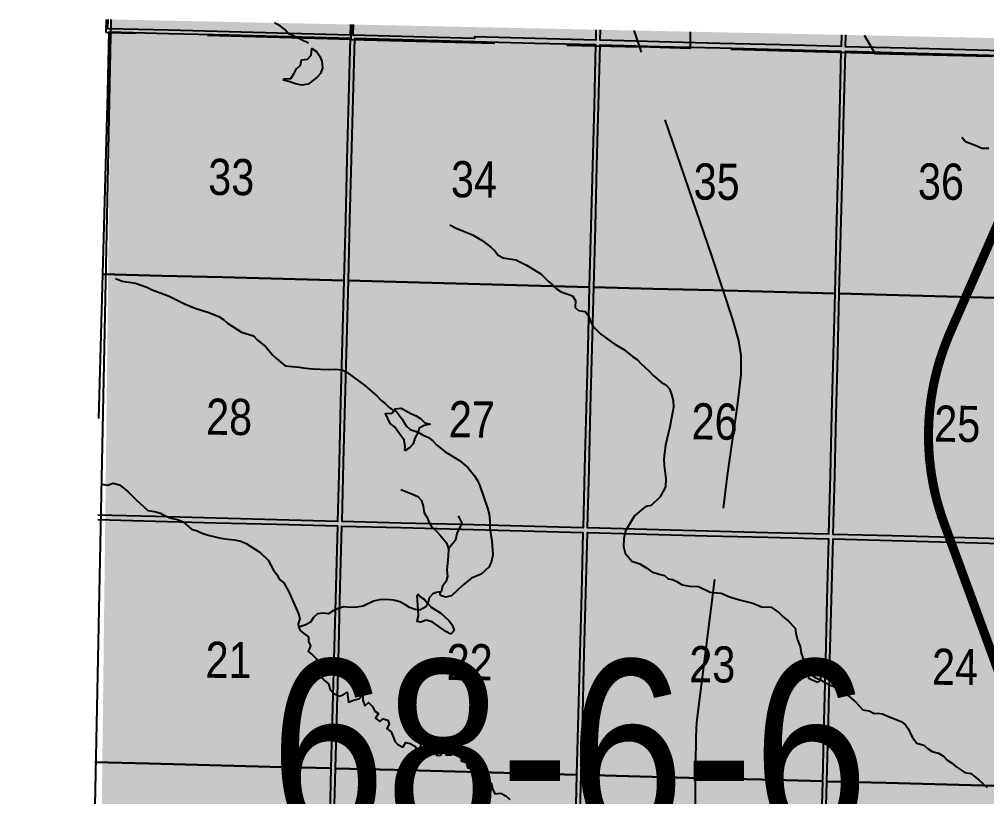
# Model space of a CAD drawing. Extents: x 406396 to 410344, y 6062839 to 6066265.
# Drawn here: x 408823.1 to 409036.8, y 6064092.4 to 6064264 of the extents above; entities that cross this region are included whole.
import ezdxf

# ---------------------------------------------------------------- set-up
doc = ezdxf.new("R2010")
doc.units = 0
doc.header["$LTSCALE"] = 5
doc.linetypes.add('DASHED2', pattern=[9.525, 6.35, -3.175])
for name, color, linetype in [('Quarters', 8, 'Continuous'), ('RoadSeg', 57, 'DASHED2'), ('ROUTE-MAP-HWY', 2, 'Continuous'), ('T-WATER', 160, 'Continuous')]:
    doc.layers.add(name, color=color, linetype=linetype)
doc.layers.add('ROUTE-MAP-BACKGROUND-H', color=7, linetype='Continuous', true_color=0xf0ebff)
doc.styles.add('120', font='ARIALN.TTF', dxfattribs={"height": 13})

msp = doc.modelspace()

# ---------------------------------------------------------------- hatches: boundary and pattern name
at = {"layer": 'ROUTE-MAP-BACKGROUND-H'}
h = msp.add_hatch(color=256, dxfattribs=at)
h.dxf.hatch_style = 1
h.paths.add_polyline_path([(410258.66, 6063255.58), (410260.58, 6063368.34), (410268.76, 6064233.9), (408843.43, 6064264.01), (408831.79, 6063292.96), (408823.13, 6062965.95), (408855.63, 6062965.09), (408869, 6062964.74), (410253.21, 6062935.45)])

# ---------------------------------------------------------------- linework, layer by layer
at = {"layer": 'Quarters'}
for points in [[(408896.29, 6064262.89), (408896.23, 6064260.55), (408882.84, 6064260.9), (408869.46, 6064261.25), (408856.07, 6064261.61), (408842.69, 6064261.96), (408842.74, 6064264.02)], [(408950.51, 6064261.74), (408950.45, 6064259.45), (408937.06, 6064259.8), (408923.68, 6064260.16), (408923.67, 6064259.82), (408910.28, 6064260.17), (408896.9, 6064260.53), (408896.95, 6064262.88)], [(409004.73, 6064260.6), (409004.66, 6064258.01), (408991.28, 6064258.37), (408977.89, 6064258.73), (408964.5, 6064259.08), (408951.45, 6064259.43), (408951.51, 6064261.72)], [(409058.96, 6064259.45), (409058.89, 6064256.58), (409045.51, 6064256.93), (409032.13, 6064257.29), (409018.73, 6064257.64), (409005.67, 6064257.99), (409005.73, 6064260.58)], [(408840.72, 6064175.91), (408840.86, 6064181.01), (408841.22, 6064194.39), (408841.57, 6064207.77), (408854.63, 6064207.42), (408868.02, 6064207.07), (408881.41, 6064206.72), (408894.8, 6064206.36)], [(408894.8, 6064206.36), (408894.45, 6064192.98), (408894.1, 6064179.61), (408893.75, 6064166.23), (408893.4, 6064153.18), (408880.01, 6064153.53), (408866.61, 6064153.89), (408853.21, 6064154.24), (408840.47, 6064154.58)], [(408840.45, 6064153.57), (408853.19, 6064153.24), (408866.58, 6064152.88), (408879.98, 6064152.53), (408893.38, 6064152.18), (408893.02, 6064138.8), (408892.67, 6064125.42), (408892.32, 6064112.04), (408891.97, 6064098.66)], [(408891.97, 6064098.66), (408891.62, 6064085.28), (408891.27, 6064071.9), (408890.91, 6064058.52), (408890.57, 6064045.47), (408877.16, 6064045.82), (408863.76, 6064046.18), (408850.35, 6064046.53), (408839.17, 6064046.82)], [(408839.81, 6064100.03), (408851.76, 6064099.71), (408865.17, 6064099.36), (408878.57, 6064099.01), (408891.97, 6064098.66)], [(408891.97, 6064098.66), (408878.57, 6064099.01), (408865.17, 6064099.36), (408851.76, 6064099.71), (408839.81, 6064100.03)]]:
    msp.add_lwpolyline(points, dxfattribs=at)
for points in [[(408894.8, 6064206.36), (408881.41, 6064206.72), (408868.02, 6064207.07), (408854.63, 6064207.42), (408841.57, 6064207.77), (408841.93, 6064221.15), (408842.29, 6064234.53), (408842.65, 6064247.9), (408843, 6064261.28), (408856.05, 6064260.94), (408869.44, 6064260.58), (408882.83, 6064260.23), (408896.21, 6064259.88), (408895.86, 6064246.5), (408895.51, 6064233.12), (408895.16, 6064219.74)], [(408949.04, 6064204.93), (408935.64, 6064205.29), (408922.25, 6064205.64), (408908.86, 6064205.99), (408895.81, 6064206.34), (408896.16, 6064219.72), (408896.51, 6064233.09), (408896.86, 6064246.47), (408897.22, 6064259.85), (408910.27, 6064259.51), (408923.65, 6064259.15), (408937.04, 6064258.8), (408950.42, 6064258.45), (408950.08, 6064245.07), (408949.73, 6064231.69), (408949.38, 6064218.31)], [(409003.27, 6064203.5), (408989.88, 6064203.86), (408976.49, 6064204.21), (408963.09, 6064204.56), (408950.04, 6064204.91), (408950.39, 6064218.28), (408950.73, 6064231.66), (408951.08, 6064245.04), (408951.43, 6064258.42), (408964.48, 6064258.07), (408977.86, 6064257.72), (408991.25, 6064257.37), (409004.64, 6064257.01), (409004.29, 6064243.64), (409003.95, 6064230.26), (409003.61, 6064216.88)], [(409057.51, 6064202.06), (409044.12, 6064202.42), (409030.72, 6064202.77), (409017.33, 6064203.13), (409004.27, 6064203.48), (409004.61, 6064216.85), (409004.96, 6064230.23), (409005.3, 6064243.61), (409005.64, 6064256.99), (409018.7, 6064256.65), (409032.1, 6064256.29), (409045.48, 6064255.93), (409058.87, 6064255.57), (409058.53, 6064242.2), (409058.19, 6064228.82), (409057.85, 6064215.44)], [(408949.04, 6064204.93), (408948.69, 6064191.55), (408948.34, 6064178.18), (408947.99, 6064164.8), (408947.66, 6064151.75), (408934.26, 6064152.1), (408920.86, 6064152.46), (408907.47, 6064152.81), (408894.41, 6064153.15), (408894.75, 6064166.2), (408895.1, 6064179.58), (408895.45, 6064192.96), (408895.81, 6064206.34), (408908.86, 6064205.99), (408922.25, 6064205.64), (408935.64, 6064205.29)], [(409003.27, 6064203.5), (409002.93, 6064190.12), (409002.58, 6064176.75), (409002.24, 6064163.37), (409001.91, 6064150.32), (408988.51, 6064150.67), (408975.12, 6064151.03), (408961.72, 6064151.38), (408948.66, 6064151.72), (408949, 6064164.77), (408949.34, 6064178.15), (408949.69, 6064191.53), (408950.04, 6064204.91), (408963.09, 6064204.56), (408976.49, 6064204.21), (408989.88, 6064203.86)], [(409057.51, 6064202.06), (409057.18, 6064188.68), (409056.84, 6064175.3), (409056.5, 6064161.92), (409056.17, 6064148.88), (409042.77, 6064149.23), (409029.37, 6064149.59), (409015.98, 6064149.95), (409002.91, 6064150.29), (409003.25, 6064163.34), (409003.59, 6064176.72), (409003.93, 6064190.1), (409004.27, 6064203.48), (409017.33, 6064203.13), (409030.72, 6064202.77), (409044.12, 6064202.42)], [(408946.24, 6064097.23), (408932.84, 6064097.58), (408919.44, 6064097.93), (408906.04, 6064098.29), (408892.97, 6064098.63), (408893.32, 6064112.01), (408893.68, 6064125.39), (408894.03, 6064138.77), (408894.38, 6064152.15), (408907.44, 6064151.81), (408920.84, 6064151.45), (408934.23, 6064151.1), (408947.63, 6064150.75), (408947.28, 6064137.37), (408946.94, 6064123.99), (408946.59, 6064110.61)], [(409000.52, 6064095.8), (408987.11, 6064096.15), (408973.71, 6064096.5), (408960.31, 6064096.86), (408947.25, 6064097.2), (408947.59, 6064110.58), (408947.94, 6064123.96), (408948.29, 6064137.34), (408948.63, 6064150.72), (408961.69, 6064150.38), (408975.09, 6064150.02), (408988.49, 6064149.67), (409001.88, 6064149.32), (409001.54, 6064135.94), (409001.2, 6064122.56), (409000.86, 6064109.18)], [(409054.8, 6064094.35), (409041.39, 6064094.71), (409027.99, 6064095.07), (409014.59, 6064095.42), (409001.52, 6064095.77), (409001.86, 6064109.15), (409002.2, 6064122.53), (409002.54, 6064135.91), (409002.89, 6064149.29), (409015.95, 6064148.94), (409029.35, 6064148.59), (409042.75, 6064148.23), (409056.15, 6064147.87), (409055.81, 6064134.49), (409055.47, 6064121.11), (409055.13, 6064107.73)], [(408946.24, 6064097.23), (408945.9, 6064083.85), (408945.55, 6064070.47), (408945.2, 6064057.09), (408944.86, 6064044.04), (408931.46, 6064044.39), (408918.05, 6064044.75), (408904.65, 6064045.1), (408891.57, 6064045.44), (408891.92, 6064058.49), (408892.27, 6064071.87), (408892.62, 6064085.25), (408892.97, 6064098.63), (408906.04, 6064098.29), (408919.44, 6064097.93), (408932.84, 6064097.58)], [(409000.52, 6064095.8), (409000.17, 6064082.42), (408999.83, 6064069.04), (408999.49, 6064055.66), (408999.16, 6064042.61), (408985.75, 6064042.97), (408972.35, 6064043.32), (408958.94, 6064043.67), (408945.87, 6064044.02), (408946.21, 6064057.06), (408946.55, 6064070.44), (408946.9, 6064083.82), (408947.25, 6064097.2), (408960.31, 6064096.86), (408973.71, 6064096.5), (408987.11, 6064096.15)], [(409054.8, 6064094.35), (409054.46, 6064080.97), (409054.12, 6064067.59), (409053.78, 6064054.21), (409053.45, 6064041.16), (409040.05, 6064041.52), (409026.64, 6064041.88), (409013.23, 6064042.24), (409000.16, 6064042.59), (409000.49, 6064055.63), (409000.84, 6064069.01), (409001.18, 6064082.39), (409001.52, 6064095.77), (409014.59, 6064095.42), (409027.99, 6064095.07), (409041.39, 6064094.71)]]:
    msp.add_lwpolyline(points, close=True, dxfattribs=at)
at = {"layer": 'RoadSeg'}
for p, q in [((408896.46, 6064259.56), (408842.48, 6064261.06)), ((408896.46, 6064259.56), (408896.55, 6064262.88)), ((408896.46, 6064259.56), (408960.19, 6064257.93)), ((408971.38, 6064257.62), (408960.19, 6064257.93)), ((409012.01, 6064256.5), (408971.38, 6064257.62))]:
    msp.add_line(p, q, dxfattribs=at)
for points in [[(408842.48, 6064261.06), (408842.28, 6064261.39), (408842.38, 6064264.03)], [(408960.19, 6064257.93), (408958.95, 6064261.57)], [(408971.38, 6064257.62), (408971.4, 6064258.15), (408971.37, 6064260.56), (408971.4, 6064261.3)], [(409012.01, 6064256.5), (409011.88, 6064257), (409009.83, 6064260.49)], [(408972.38, 6064085.11), (408972.64, 6064105.54), (408972.81, 6064108.87), (408979.6, 6064163.28), (408981.76, 6064178.69), (408982.59, 6064185.61), (408982.56, 6064189.87), (408981.99, 6064193.37), (408980.73, 6064197.79), (408976.14, 6064211.8), (408960.19, 6064257.93)], [(409012.01, 6064256.5), (409037.8, 6064255.87), (409039.6, 6064256.5)]]:
    msp.add_lwpolyline(points, dxfattribs=at)
at = {"layer": 'ROUTE-MAP-BACKGROUND-H', "flags": 128}
msp.add_lwpolyline([(408839.44, 6064068.69), (408843.43, 6064264.01)], dxfattribs=at)
at = {"layer": 'ROUTE-MAP-HWY', "const_width": 2, "flags": 128}
msp.add_lwpolyline([(409047.01, 6064099.39), (409027.28, 6064153.12), (409026.83, 6064154.43), (409026.54, 6064155.32), (409026.26, 6064156.23), (409026, 6064157.14), (409025.73, 6064158.14), (409025.46, 6064159.27), (409025.21, 6064160.36), (409024.99, 6064161.45), (409024.76, 6064162.76), (409024.57, 6064163.9), (409024.38, 6064165.36), (409024.24, 6064166.53), (409024.14, 6064167.75), (409024.05, 6064169.08), (409024.01, 6064170.12), (409023.98, 6064171.3), (409023.97, 6064172.54), (409023.99, 6064173.51), (409024.03, 6064174.68), (409024.09, 6064175.78), (409024.18, 6064176.96), (409024.29, 6064178.12), (409024.4, 6064179.05), (409024.53, 6064180.06), (409024.7, 6064181.11), (409024.87, 6064182.12), (409025.07, 6064183.16), (409025.28, 6064184.15), (409025.5, 6064185.15), (409025.73, 6064186.09), (409026, 6064187.11), (409026.28, 6064188.07), (409026.57, 6064189.02), (409026.87, 6064189.95), (409027.19, 6064190.9), (409027.57, 6064191.94), (409027.95, 6064192.93), (409028.42, 6064194.11), (409028.81, 6064195.03), (409039.34, 6064219.02)], dxfattribs=at)
at = {"layer": 'T-WATER'}
for points in [[(408887, 6064258.78), (408882.54, 6064260.88), (408881.78, 6064261.78), (408880.84, 6064262.54), (408879.46, 6064263.25)], [(409031.3, 6064238.01), (409032.11, 6064237.04), (409034.63, 6064236.12), (409035.77, 6064235.56), (409037.28, 6064235.62)], [(408918.25, 6064218.64), (408919.61, 6064217.91), (408923.22, 6064216.45), (408925.34, 6064215.19), (408927.3, 6064213.76), (408928.16, 6064212.9), (408928.94, 6064211.97), (408929.99, 6064211.34), (408932.84, 6064210.9), (408935.16, 6064209.77), (408938.34, 6064207.84), (408939.99, 6064206.12), (408940.95, 6064205.35), (408941.8, 6064204.52), (408942.83, 6064203.84), (408945.33, 6064202.96), (408945.96, 6064201.95), (408945.89, 6064200.43), (408946.67, 6064199.71), (408948.16, 6064199.52), (408948.87, 6064198.53), (408949.33, 6064197.33), (408949.87, 6064196.23), (408951.59, 6064194.55), (408954.55, 6064192.39), (408956.67, 6064191.12), (408958.61, 6064189.61), (408959.61, 6064188.9), (408960.45, 6064188.02), (408962.28, 6064186.38), (408963.08, 6064185.49), (408964.9, 6064183.94), (408965.96, 6064183.3), (408966.75, 6064182.42), (408967.21, 6064181.21), (408967.53, 6064179.89), (408967.63, 6064178.36), (408966.81, 6064174.04), (408965.89, 6064169.99), (408965.52, 6064167.01), (408965.56, 6064165.47), (408965.96, 6064162.61), (408965.87, 6064160.81), (408964.71, 6064158.58), (408962.67, 6064156.72), (408961.54, 6064156.44), (408960.59, 6064155.75), (408959.05, 6064154.38), (408958.11, 6064152.95), (408957.07, 6064151.09), (408956.69, 6064149.3), (408956.63, 6064147.61), (408956.93, 6064146.18), (408958.41, 6064144.39), (408960.2, 6064143.77), (408961.73, 6064142.83), (408962.89, 6064142.04), (408964.48, 6064141.51), (408965.65, 6064141.26), (408966.46, 6064140.51), (408967.39, 6064140.32), (408968.39, 6064139.9), (408969.52, 6064139.14), (408971.14, 6064138.87), (408973.19, 6064138.8), (408975.77, 6064137.55), (408978.2, 6064137.34), (408979.98, 6064136.54), (408982.23, 6064135.84), (408985.18, 6064135.11), (408987.11, 6064134.33), (408989.21, 6064134.25), (408991, 6064132.96), (408991.78, 6064132.16), (408993.02, 6064131.15), (408994.51, 6064129.61), (408994.64, 6064128.47), (408995.05, 6064127), (408995.6, 6064125.53), (408995.87, 6064124.08), (408996.48, 6064122.21), (408997.06, 6064121.03), (408997.42, 6064119.81), (408997.73, 6064119.51), (408999.2, 6064118.55), (408999.95, 6064118.27), (409000.09, 6064118.18)], [(408844.38, 6064206.84), (408845.85, 6064206.25), (408848.8, 6064205.77), (408851.31, 6064204.88), (408852.5, 6064204.34), (408856.21, 6064202.89), (408859.63, 6064201.2), (408862.13, 6064200.21), (408864.76, 6064199.41), (408867.2, 6064198.43), (408868.23, 6064197.74), (408869.09, 6064196.93), (408872.24, 6064194.96), (408874.85, 6064194.13), (408875.69, 6064193.29), (408877.57, 6064191.72), (408879.13, 6064189.91), (408879.98, 6064189.07), (408881.84, 6064187.56), (408884.95, 6064187.23), (408886.42, 6064186.98), (408887.99, 6064186.83), (408891.32, 6064186.71), (408892.87, 6064186.78), (408894.42, 6064186.66), (408895.55, 6064186.08), (408899.46, 6064183.2), (408902.18, 6064180.84), (408902.96, 6064179.95), (408903.93, 6064179.23), (408904.79, 6064178.42), (408905.84, 6064177.62)], [(408905.84, 6064177.62), (408906.35, 6064177.55), (408907.7, 6064175.72), (408908.61, 6064174.3), (408909.46, 6064173.46), (408911.2, 6064172.84), (408912.32, 6064172.23), (408913.54, 6064171.73), (408914.48, 6064170.96), (408915.29, 6064170.09), (408917.19, 6064168.57), (408920.38, 6064166.64), (408922.19, 6064165.09), (408923.68, 6064163.2), (408924.32, 6064162.18), (408924.83, 6064161.04), (408926.56, 6064156.06), (408926.91, 6064154.75), (408927.03, 6064153.24), (408927.05, 6064151.66), (408927.48, 6064148.82), (408927.7, 6064145.79), (408927.4, 6064144.36), (408926.93, 6064143.11), (408925.15, 6064141.49), (408922.99, 6064140.65), (408921.16, 6064139.17), (408918.58, 6064136.74), (408917.28, 6064136.43), (408916.14, 6064136.81), (408916.01, 6064137.54)], [(408841.33, 6064161.36), (408842.6, 6064161.21), (408843.89, 6064161.6), (408845.24, 6064161.27), (408847.13, 6064159.74), (408848.86, 6064158.03), (408851.52, 6064155.59), (408852.99, 6064155.39), (408854.34, 6064154.99), (408855.39, 6064154.35), (408856.64, 6064153.88), (408858.06, 6064153.58), (408859.3, 6064153.1), (408861.13, 6064151.49), (408862.39, 6064151.06), (408863.55, 6064150.54), (408864.84, 6064150.11), (408867.61, 6064149.47), (408869.08, 6064149.24), (408870.66, 6064149.11), (408872.05, 6064148.79), (408873.27, 6064148.29), (408876.33, 6064146.27), (408878.13, 6064144.62), (408879.31, 6064142.43), (408879.99, 6064141.44), (408880.57, 6064140.36), (408881.56, 6064139.63), (408882.77, 6064137.48), (408884.8, 6064132.76), (408885.07, 6064131.64), (408884.69, 6064130.46), (408884.88, 6064129.81)], [(408907.4, 6064160.21), (408910.01, 6064159.22), (408911.14, 6064158.64), (408911.97, 6064157.81), (408912.37, 6064156.56), (408912.53, 6064155.06), (408913.19, 6064154.06), (408913.65, 6064152.89), (408914.32, 6064151.9), (408915.22, 6064151.11), (408916.05, 6064150.22), (408917.49, 6064148.41), (408917.91, 6064147.1)], [(408920.05, 6064154.38), (408920.88, 6064152.78), (408919.76, 6064150.5), (408919.5, 6064149.05), (408917.91, 6064147.1)], [(408917.91, 6064147.1), (408917.87, 6064145.53), (408917.57, 6064142.44), (408917.68, 6064140.99), (408917.32, 6064139.86), (408916.63, 6064138.89), (408916.34, 6064137.62), (408916.01, 6064137.54)], [(408916.01, 6064137.54), (408915.89, 6064137.55), (408915.68, 6064137.55), (408915.32, 6064137.45), (408914.44, 6064137.2), (408913.7, 6064136.26), (408913.39, 6064135.08), (408913.4, 6064134.99), (408912.97, 6064134.42), (408912.27, 6064133.94), (408911.62, 6064133.6), (408911.23, 6064133.62)], [(408911.23, 6064133.62), (408910.58, 6064133.7), (408909.3, 6064134.13), (408908.3, 6064134.81), (408907.16, 6064135.4), (408905.81, 6064135.77), (408904.27, 6064135.93), (408902.72, 6064135.82), (408901.33, 6064135.53), (408899.11, 6064134.43), (408897.7, 6064134.24), (408896.24, 6064134.15), (408894.79, 6064134.28), (408893.59, 6064133.93), (408892.46, 6064133.42), (408891.45, 6064132.75), (408890.22, 6064132.88), (408888.96, 6064132.76), (408888.1, 6064131.96), (408887.45, 6064130.93), (408886.41, 6064130.33), (408884.88, 6064129.81)], [(408884.88, 6064129.81), (408885.07, 6064129.18), (408885.97, 6064128.4), (408886.98, 6064127.71), (408886.99, 6064126.69), (408887.43, 6064125.66), (408886.95, 6064124.44), (408887.88, 6064123.73), (408888.73, 6064122.91), (408889.09, 6064121.58), (408889.14, 6064119.98), (408889.77, 6064118.95), (408890.52, 6064118.04), (408891.45, 6064117.29), (408891.78, 6064115.95), (408892.64, 6064115.14), (408893.75, 6064114.56), (408894.64, 6064114.87), (408895.57, 6064115.43), (408895.87, 6064113.27), (408896.92, 6064113.67), (408898.21, 6064113.99), (408898.99, 6064114.91), (408899.04, 6064113.71), (408899.43, 6064112.45), (408900.24, 6064113.22), (408901.1, 6064112.39), (408901.68, 6064111.29), (408902.46, 6064110.77), (408901.82, 6064109.73), (408902.74, 6064108.97), (408903.5, 6064109.58), (408904.51, 6064109.25), (408904.86, 6064108.42), (408904.33, 6064107.45), (408905.3, 6064106.73), (408906.13, 6064104.53), (408906.71, 6064103.91), (408907.83, 6064103.34), (408908.51, 6064104.34), (408909.47, 6064104.12), (408910.53, 6064103.51), (408911.03, 6064102.61), (408911.82, 6064103.51), (408911.83, 6064104.73), (408912.85, 6064104.26), (408914.18, 6064104.38), (408914.82, 6064103.35), (408915.75, 6064102.71), (408915.31, 6064101.46), (408916.2, 6064101.58), (408916.91, 6064102.57), (408917.4, 6064101.54), (408918.42, 6064101.61), (408919.49, 6064102.15), (408920.86, 6064101.82), (408920.7, 6064100.28), (408921.83, 6064099.97), (408922.19, 6064098.7), (408923.24, 6064099.32), (408924.59, 6064099.58), (408924.56, 6064098.63), (408924.39, 6064097.7), (408925.64, 6064097.84), (408926.1, 6064096.84), (408926.08, 6064095.5), (408927.33, 6064095.43), (408927.65, 6064094.1), (408928.19, 6064092.98), (408929.53, 6064093.14), (408930.6, 6064092.56), (408931.46, 6064091.74)], [(409000.09, 6064118.18), (409001.67, 6064117.34), (409004.06, 6064116.29), (409005.11, 6064115.67), (409006, 6064114.85), (409007.88, 6064113.36), (409009.44, 6064111.6), (409010.88, 6064111.32), (409011.99, 6064110.76), (409012.71, 6064110.8), (409013.84, 6064110.69), (409014.79, 6064110.23), (409017.92, 6064109), (409018.88, 6064108.26), (409019.55, 6064107.29), (409020.04, 6064106.13), (409020.44, 6064105.44), (409021.39, 6064104.23), (409022.93, 6064103.75), (409023.78, 6064103), (409024.81, 6064102.33), (409026.15, 6064101.96), (409027.25, 6064101.36), (409028.02, 6064100.49), (409029.05, 6064099.84), (409029.98, 6064099.08), (409032.03, 6064097.74), (409033.35, 6064097.54), (409035.17, 6064096.02), (409036.92, 6064094.42)]]:
    msp.add_lwpolyline(points, dxfattribs=at)
for points in [[(408885.56, 6064249.48), (408884.16, 6064249.82), (408882.9, 6064250.26), (408881.52, 6064250.61), (408881.57, 6064250.87), (408883.08, 6064250.97), (408883.76, 6064251.98), (408884.33, 6064253.09), (408885.24, 6064253.9), (408885.46, 6064255.11), (408886.78, 6064255.25), (408887.58, 6064256.13), (408887.71, 6064257.63), (408888.74, 6064256.94), (408889.43, 6064255.97), (408889.93, 6064254.8), (408890.1, 6064253.34), (408889.65, 6064252.06), (408888.85, 6064251.17), (408886.96, 6064249.69), (408885.56, 6064249.48)], [(408908.32, 6064168.74), (408908.34, 6064169.7), (408908.15, 6064171.14), (408906.01, 6064174.04), (408905.07, 6064174.8), (408904.04, 6064177.02), (408905.44, 6064177.04), (408905.84, 6064177.62), (408906.13, 6064178.03), (408907.46, 6064178.2), (408909.62, 6064176.98), (408910.82, 6064176.48), (408911.85, 6064175.8), (408912.72, 6064174.97), (408913.86, 6064174.67), (408912.56, 6064174.32), (408911.46, 6064173.78), (408911.2, 6064172.84), (408910.53, 6064171.58), (408910.1, 6064170.31), (408909.33, 6064169.39), (408908.32, 6064168.74)], [(408918.44, 6064128.24), (408917.36, 6064128.86), (408914.33, 6064130.97), (408913.03, 6064131.38), (408911.79, 6064130.95), (408911, 6064131.05), (408911.34, 6064132.4), (408911.23, 6064133.62), (408911.02, 6064136.79), (408911.2, 6064137.12), (408911.55, 6064136.67), (408912.58, 6064136.01), (408913.39, 6064135.08), (408914.14, 6064134.21), (408916.21, 6064132.89), (408917.99, 6064131.28), (408918.73, 6064130.31), (408919.16, 6064129.1), (408918.44, 6064128.24)], [(408999.51, 6064117.63), (408998.29, 6064118.12), (408997.5, 6064118.51), (408997.42, 6064119.81), (408998.72, 6064120.1), (408999.8, 6064120.68), (409000.2, 6064119.51), (409000.09, 6064118.18), (408999.51, 6064117.63)]]:
    msp.add_lwpolyline(points, close=True, dxfattribs=at)

# ---------------------------------------------------------------- texts
at = {"layer": 'RoadSeg', "style": '120'}
for s, height, rotation, p in [('33', 7.978, 359.4504, (408864.83, 6064225.28)), ('34', 7.978, 359.4504, (408918.46, 6064224.76)), ('35', 7.978, 359.4504, (408972.06, 6064224.25)), ('36', 7.978, 359.4504, (409021.61, 6064224.27)), ('28', 7.978, 359.4504, (408864.35, 6064172.32)), ('27', 7.978, 359.4504, (408917.98, 6064171.76)), ('26', 7.978, 359.4504, (408971.6, 6064171.29)), ('25', 7.978, 359.4504, (409025.2, 6064170.78)), ('21', 7.978, 359.4504, (408864.23, 6064118.65)), ('22', 7.978, 359.4504, (408917.48, 6064118.14)), ('23', 7.978, 359.4504, (408971.09, 6064117.67)), ('24', 7.978, 359.4504, (409024.71, 6064117.11)), ('68-6-6', 39.889, 359.9576, (408878.6, 6064082.76))]:
    msp.add_text(s, height=height, rotation=rotation, dxfattribs=at).set_placement(p)

doc.saveas('drawing.dxf')
